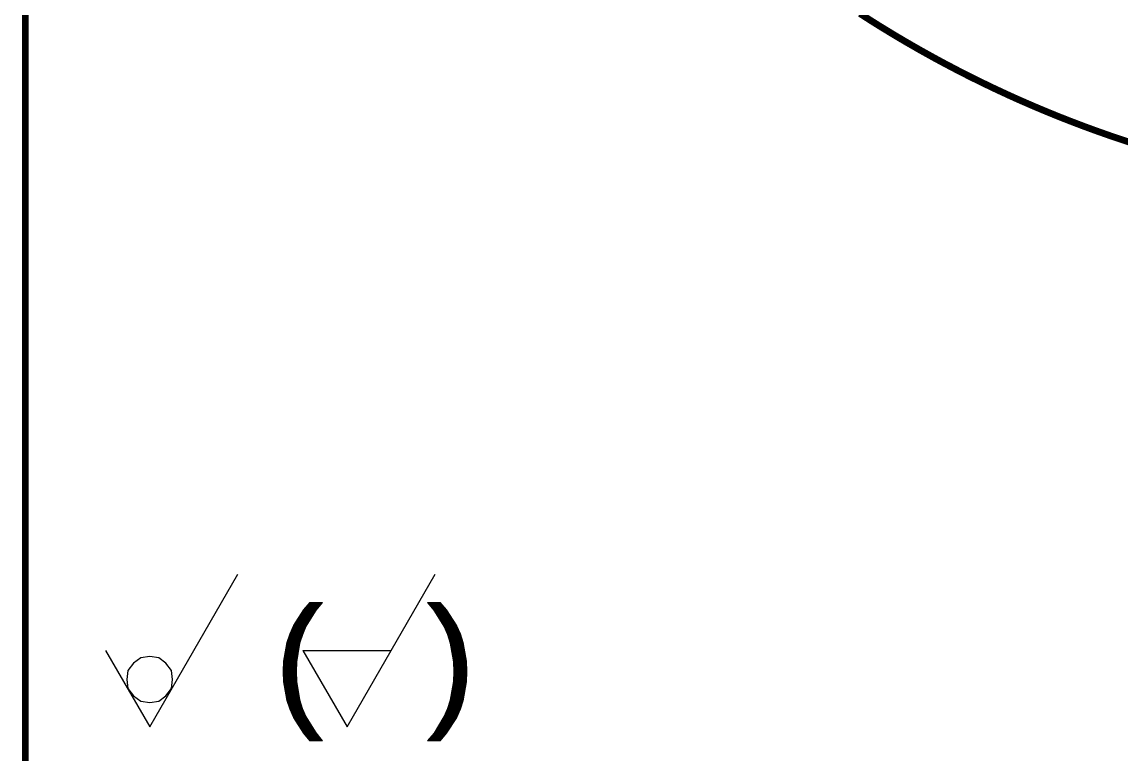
# Model space of a CAD drawing. Header units: millimetres. Extents: x 20 to 410, y 10 to 287.
# Drawn here: x 19.8 to 101.1, y 53.9 to 108.1 of the extents above; entities that cross this region are included whole.
import ezdxf

# ---------------------------------------------------------------- set-up
doc = ezdxf.new("R2010")
doc.units = ezdxf.units.MM
for name, color, linetype, lineweight in [('DUENN', 7, 'Continuous', 25), ('KANTEN', 7, 'Continuous', 50), ('TEXT', 7, 'Continuous', 13)]:
    doc.layers.add(name, color=color, linetype=linetype, lineweight=lineweight)

msp = doc.modelspace()

# ---------------------------------------------------------------- linework, layer by layer
at = {"layer": 'DUENN', "lineweight": 25}
for points in [[(25.938, 61.6), (29.2, 55.95), (35.724, 67.25)], [(40.538, 61.6), (43.8, 55.95), (50.324, 67.25)], [(40.538, 61.6), (47.062, 61.6)]]:
    msp.add_lwpolyline(points, dxfattribs=at)
msp.add_lwpolyline([(29.2, 57.758), (29.865, 57.847), (30.399, 58.254), (30.806, 58.788), (30.895, 59.453), (30.806, 60.118), (30.399, 60.652), (29.865, 61.059), (29.2, 61.148), (28.535, 61.059), (28.001, 60.652), (27.594, 60.118), (27.505, 59.453), (27.594, 58.788), (28.001, 58.254), (28.535, 57.847)], close=True, dxfattribs=at)
at = {"layer": 'KANTEN', "lineweight": 50, "const_width": 0.5}
msp.add_lwpolyline([(20, 10), (410, 10), (410, 287), (20, 287)], close=True, dxfattribs=at)
msp.add_lwpolyline([(81.748, 108.686), (82.505, 108.2), (83.268, 107.722), (84.293, 107.098), (85.068, 106.639), (86.108, 106.04), (87.156, 105.456), (87.948, 105.028), (89.01, 104.47), (89.812, 104.061), (90.619, 103.661), (91.7, 103.141), (92.789, 102.636), (93.61, 102.267), (94.711, 101.79), (95.541, 101.442), (96.375, 101.102), (97.212, 100.772), (98.334, 100.345), (99.179, 100.035), (100.311, 99.636), (101.164, 99.348), (102.019, 99.068)], dxfattribs=at)
at = {"layer": 'TEXT', "lineweight": 13}
for p, q in [((41.012, 65.098), (41.946, 65.098)), ((49.809, 65.098), (50.741, 65.098)), ((40.368, 64.258), (41.319, 64.258)), ((40.407, 64.318), (41.356, 64.318)), ((40.446, 64.378), (41.393, 64.378)), ((40.484, 64.438), (41.431, 64.438)), ((40.523, 64.498), (41.468, 64.498)), ((40.561, 64.558), (41.505, 64.558)), ((40.604, 64.618), (41.549, 64.618)), ((40.655, 64.678), (41.599, 64.678)), ((40.706, 64.738), (41.648, 64.738)), ((40.757, 64.798), (41.698, 64.798)), ((40.808, 64.858), (41.748, 64.858)), ((40.859, 64.918), (41.797, 64.918)), ((40.91, 64.978), (41.847, 64.978)), ((40.961, 65.038), (41.897, 65.038)), ((49.858, 65.038), (50.792, 65.038)), ((49.907, 64.978), (50.843, 64.978)), ((49.957, 64.918), (50.895, 64.918)), ((50.006, 64.858), (50.946, 64.858)), ((50.055, 64.798), (50.997, 64.798)), ((50.105, 64.738), (51.048, 64.738)), ((50.154, 64.678), (51.099, 64.678)), ((50.203, 64.618), (51.15, 64.618)), ((50.248, 64.558), (51.193, 64.558)), ((50.285, 64.498), (51.232, 64.498)), ((50.322, 64.438), (51.27, 64.438)), ((50.359, 64.378), (51.309, 64.378)), ((50.396, 64.318), (51.347, 64.318)), ((50.434, 64.258), (51.386, 64.258)), ((39.867, 63.478), (40.835, 63.478)), ((39.906, 63.538), (40.872, 63.538)), ((39.944, 63.598), (40.909, 63.598)), ((39.983, 63.658), (40.946, 63.658)), ((40.021, 63.718), (40.984, 63.718)), ((40.06, 63.778), (41.021, 63.778)), ((40.099, 63.838), (41.058, 63.838)), ((40.137, 63.898), (41.095, 63.898)), ((40.176, 63.958), (41.133, 63.958)), ((40.214, 64.018), (41.17, 64.018)), ((40.253, 64.078), (41.207, 64.078)), ((40.291, 64.138), (41.244, 64.138)), ((40.33, 64.198), (41.282, 64.198)), ((50.471, 64.198), (51.424, 64.198)), ((50.508, 64.138), (51.463, 64.138)), ((50.545, 64.078), (51.501, 64.078)), ((50.582, 64.018), (51.54, 64.018)), ((50.62, 63.958), (51.578, 63.958)), ((50.657, 63.898), (51.617, 63.898)), ((50.694, 63.838), (51.655, 63.838)), ((50.731, 63.778), (51.694, 63.778)), ((50.769, 63.718), (51.732, 63.718)), ((50.806, 63.658), (51.771, 63.658)), ((50.843, 63.598), (51.809, 63.598)), ((50.88, 63.538), (51.848, 63.538)), ((50.917, 63.478), (51.886, 63.478)), ((39.502, 62.638), (40.473, 62.638)), ((39.522, 62.698), (40.492, 62.698)), ((39.542, 62.758), (40.511, 62.758)), ((39.562, 62.818), (40.535, 62.818)), ((39.588, 62.878), (40.561, 62.878)), ((39.615, 62.938), (40.587, 62.938)), ((39.642, 62.998), (40.613, 62.998)), ((39.669, 63.058), (40.638, 63.058)), ((39.696, 63.118), (40.664, 63.118)), ((39.724, 63.178), (40.69, 63.178)), ((39.751, 63.238), (40.716, 63.238)), ((39.778, 63.298), (40.742, 63.298)), ((39.805, 63.358), (40.768, 63.358)), ((39.832, 63.418), (40.797, 63.418)), ((50.955, 63.418), (51.922, 63.418)), ((50.984, 63.358), (51.949, 63.358)), ((51.01, 63.298), (51.976, 63.298)), ((51.036, 63.238), (52.003, 63.238)), ((51.062, 63.178), (52.03, 63.178)), ((51.088, 63.118), (52.057, 63.118)), ((51.115, 63.058), (52.084, 63.058)), ((51.141, 62.998), (52.111, 62.998)), ((51.167, 62.938), (52.138, 62.938)), ((51.193, 62.878), (52.165, 62.878)), ((51.219, 62.818), (52.192, 62.818)), ((51.242, 62.758), (52.212, 62.758)), ((51.261, 62.698), (52.232, 62.698)), ((51.281, 62.638), (52.252, 62.638)), ((39.295, 61.858), (40.266, 61.858)), ((39.305, 61.918), (40.276, 61.918)), ((39.316, 61.978), (40.287, 61.978)), ((39.326, 62.038), (40.297, 62.038)), ((39.337, 62.098), (40.307, 62.098)), ((39.347, 62.158), (40.32, 62.158)), ((39.361, 62.218), (40.339, 62.218)), ((39.381, 62.278), (40.358, 62.278)), ((39.402, 62.338), (40.377, 62.338)), ((39.422, 62.398), (40.397, 62.398)), ((39.442, 62.458), (40.416, 62.458)), ((39.462, 62.518), (40.435, 62.518)), ((39.482, 62.578), (40.454, 62.578)), ((51.3, 62.578), (52.272, 62.578)), ((51.319, 62.518), (52.291, 62.518)), ((51.338, 62.458), (52.311, 62.458)), ((51.358, 62.398), (52.331, 62.398)), ((51.377, 62.338), (52.351, 62.338)), ((51.396, 62.278), (52.371, 62.278)), ((51.416, 62.218), (52.391, 62.218)), ((51.435, 62.158), (52.407, 62.158)), ((51.447, 62.098), (52.417, 62.098)), ((51.458, 62.038), (52.427, 62.038)), ((51.468, 61.978), (52.438, 61.978)), ((51.478, 61.918), (52.448, 61.918)), ((51.489, 61.858), (52.459, 61.858)), ((39.148, 61.018), (40.123, 61.018)), ((39.159, 61.078), (40.133, 61.078)), ((39.169, 61.138), (40.143, 61.138)), ((39.18, 61.198), (40.153, 61.198)), ((39.19, 61.258), (40.164, 61.258)), ((39.201, 61.318), (40.174, 61.318)), ((39.211, 61.378), (40.184, 61.378)), ((39.221, 61.438), (40.194, 61.438)), ((39.232, 61.498), (40.205, 61.498)), ((39.242, 61.558), (40.215, 61.558)), ((39.253, 61.618), (40.225, 61.618)), ((39.263, 61.678), (40.235, 61.678)), ((39.274, 61.738), (40.246, 61.738)), ((39.284, 61.798), (40.256, 61.798)), ((51.499, 61.798), (52.469, 61.798)), ((51.509, 61.738), (52.48, 61.738)), ((51.519, 61.678), (52.49, 61.678)), ((51.53, 61.618), (52.5, 61.618)), ((51.54, 61.558), (52.511, 61.558)), ((51.55, 61.498), (52.521, 61.498)), ((51.561, 61.438), (52.532, 61.438)), ((51.571, 61.378), (52.542, 61.378)), ((51.581, 61.318), (52.553, 61.318)), ((51.591, 61.258), (52.563, 61.258)), ((51.602, 61.198), (52.573, 61.198)), ((51.612, 61.138), (52.584, 61.138)), ((51.622, 61.078), (52.594, 61.078)), ((51.632, 61.018), (52.605, 61.018)), ((39.086, 60.178), (40.057, 60.178)), ((39.088, 60.238), (40.059, 60.238)), ((39.091, 60.298), (40.061, 60.298)), ((39.093, 60.358), (40.064, 60.358)), ((39.095, 60.418), (40.066, 60.418)), ((39.098, 60.478), (40.069, 60.478)), ((39.1, 60.538), (40.071, 60.538)), ((39.103, 60.598), (40.073, 60.598)), ((39.105, 60.658), (40.076, 60.658)), ((39.107, 60.718), (40.078, 60.718)), ((39.11, 60.778), (40.082, 60.778)), ((39.117, 60.838), (40.092, 60.838)), ((39.127, 60.898), (40.102, 60.898)), ((39.138, 60.958), (40.113, 60.958)), ((51.643, 60.958), (52.615, 60.958)), ((51.653, 60.898), (52.626, 60.898)), ((51.663, 60.838), (52.636, 60.838)), ((51.674, 60.778), (52.644, 60.778)), ((51.677, 60.718), (52.646, 60.718)), ((51.679, 60.658), (52.648, 60.658)), ((51.682, 60.598), (52.651, 60.598)), ((51.684, 60.538), (52.653, 60.538)), ((51.687, 60.478), (52.656, 60.478)), ((51.689, 60.418), (52.658, 60.418)), ((51.691, 60.358), (52.66, 60.358)), ((51.694, 60.298), (52.663, 60.298)), ((51.696, 60.238), (52.665, 60.238)), ((51.699, 60.178), (52.668, 60.178)), ((39.081, 60.058), (40.052, 60.058)), ((39.082, 59.998), (40.053, 59.998)), ((39.083, 60.118), (40.054, 60.118)), ((39.084, 59.938), (40.055, 59.938)), ((39.087, 59.878), (40.057, 59.878)), ((39.089, 59.818), (40.06, 59.818)), ((39.091, 59.758), (40.062, 59.758)), ((39.094, 59.698), (40.065, 59.698)), ((39.096, 59.638), (40.067, 59.638)), ((39.099, 59.578), (40.069, 59.578)), ((39.101, 59.518), (40.072, 59.518)), ((39.104, 59.458), (40.074, 59.458)), ((39.106, 59.398), (40.076, 59.398)), ((51.679, 59.398), (52.647, 59.398)), ((51.681, 59.458), (52.65, 59.458)), ((51.683, 59.518), (52.652, 59.518)), ((51.686, 59.578), (52.655, 59.578)), ((51.688, 59.638), (52.657, 59.638)), ((51.691, 59.698), (52.66, 59.698)), ((51.693, 59.758), (52.662, 59.758)), ((51.695, 59.818), (52.664, 59.818)), ((51.698, 59.878), (52.667, 59.878)), ((51.7, 59.938), (52.669, 59.938)), ((51.701, 60.118), (52.67, 60.118)), ((51.703, 60.058), (52.672, 60.058)), ((51.703, 59.998), (52.672, 59.998)), ((39.108, 59.338), (40.079, 59.338)), ((39.111, 59.278), (40.086, 59.278)), ((39.121, 59.218), (40.096, 59.218)), ((39.132, 59.158), (40.106, 59.158)), ((39.142, 59.098), (40.116, 59.098)), ((39.152, 59.038), (40.126, 59.038)), ((39.163, 58.978), (40.136, 58.978)), ((39.173, 58.918), (40.147, 58.918)), ((39.184, 58.858), (40.157, 58.858)), ((39.194, 58.798), (40.167, 58.798)), ((39.205, 58.738), (40.177, 58.738)), ((39.215, 58.678), (40.187, 58.678)), ((39.225, 58.618), (40.197, 58.618)), ((39.236, 58.558), (40.208, 58.558)), ((51.548, 58.558), (52.518, 58.558)), ((51.558, 58.618), (52.528, 58.618)), ((51.568, 58.678), (52.538, 58.678)), ((51.578, 58.738), (52.549, 58.738)), ((51.588, 58.798), (52.559, 58.798)), ((51.599, 58.858), (52.57, 58.858)), ((51.609, 58.918), (52.58, 58.918)), ((51.619, 58.978), (52.591, 58.978)), ((51.629, 59.038), (52.601, 59.038)), ((51.639, 59.098), (52.612, 59.098)), ((51.65, 59.158), (52.622, 59.158)), ((51.66, 59.218), (52.633, 59.218)), ((51.67, 59.278), (52.643, 59.278)), ((51.676, 59.338), (52.645, 59.338)), ((39.246, 58.498), (40.218, 58.498)), ((39.257, 58.438), (40.228, 58.438)), ((39.267, 58.378), (40.238, 58.378)), ((39.278, 58.318), (40.248, 58.318)), ((39.288, 58.258), (40.258, 58.258)), ((39.298, 58.198), (40.269, 58.198)), ((39.309, 58.138), (40.279, 58.138)), ((39.319, 58.078), (40.289, 58.078)), ((39.33, 58.018), (40.299, 58.018)), ((39.34, 57.958), (40.309, 57.958)), ((39.35, 57.898), (40.326, 57.898)), ((39.369, 57.838), (40.345, 57.838)), ((39.389, 57.778), (40.364, 57.778)), ((51.391, 57.778), (52.365, 57.778)), ((51.411, 57.838), (52.385, 57.838)), ((51.43, 57.898), (52.402, 57.898)), ((51.446, 57.958), (52.413, 57.958)), ((51.456, 58.018), (52.423, 58.018)), ((51.466, 58.078), (52.434, 58.078)), ((51.476, 58.138), (52.444, 58.138)), ((51.486, 58.198), (52.455, 58.198)), ((51.497, 58.258), (52.465, 58.258)), ((51.507, 58.318), (52.476, 58.318)), ((51.517, 58.378), (52.486, 58.378)), ((51.527, 58.438), (52.497, 58.438)), ((51.537, 58.498), (52.507, 58.498)), ((39.409, 57.718), (40.383, 57.718)), ((39.429, 57.658), (40.402, 57.658)), ((39.449, 57.598), (40.421, 57.598)), ((39.469, 57.538), (40.44, 57.538)), ((39.488, 57.478), (40.459, 57.478)), ((39.508, 57.418), (40.478, 57.418)), ((39.528, 57.358), (40.497, 57.358)), ((39.548, 57.298), (40.517, 57.298)), ((39.57, 57.238), (40.543, 57.238)), ((39.597, 57.178), (40.569, 57.178)), ((39.624, 57.118), (40.595, 57.118)), ((39.651, 57.058), (40.621, 57.058)), ((39.678, 56.998), (40.647, 56.998)), ((39.705, 56.938), (40.672, 56.938)), ((51.082, 56.938), (52.048, 56.938)), ((51.108, 56.998), (52.075, 56.998)), ((51.134, 57.058), (52.102, 57.058)), ((51.16, 57.118), (52.129, 57.118)), ((51.186, 57.178), (52.156, 57.178)), ((51.212, 57.238), (52.183, 57.238)), ((51.238, 57.298), (52.204, 57.298)), ((51.257, 57.358), (52.224, 57.358)), ((51.276, 57.418), (52.244, 57.418)), ((51.296, 57.478), (52.265, 57.478)), ((51.315, 57.538), (52.285, 57.538)), ((51.334, 57.598), (52.305, 57.598)), ((51.353, 57.658), (52.325, 57.658)), ((51.372, 57.718), (52.345, 57.718)), ((39.732, 56.878), (40.698, 56.878)), ((39.759, 56.818), (40.724, 56.818)), ((39.786, 56.758), (40.75, 56.758)), ((39.813, 56.698), (40.776, 56.698)), ((39.842, 56.638), (40.812, 56.638)), ((39.88, 56.578), (40.849, 56.578)), ((39.919, 56.518), (40.886, 56.518)), ((39.957, 56.458), (40.923, 56.458)), ((39.996, 56.398), (40.96, 56.398)), ((40.034, 56.338), (40.998, 56.338)), ((40.073, 56.278), (41.035, 56.278)), ((40.112, 56.218), (41.072, 56.218)), ((40.15, 56.158), (41.109, 56.158)), ((50.645, 56.158), (51.603, 56.158)), ((50.682, 56.218), (51.641, 56.218)), ((50.72, 56.278), (51.68, 56.278)), ((50.757, 56.338), (51.719, 56.338)), ((50.794, 56.398), (51.757, 56.398)), ((50.831, 56.458), (51.796, 56.458)), ((50.869, 56.518), (51.834, 56.518)), ((50.906, 56.578), (51.873, 56.578)), ((50.943, 56.638), (51.912, 56.638)), ((50.978, 56.698), (51.939, 56.698)), ((51.004, 56.758), (51.966, 56.758)), ((51.03, 56.818), (51.993, 56.818)), ((51.056, 56.878), (52.021, 56.878)), ((40.189, 56.098), (41.147, 56.098)), ((40.227, 56.038), (41.184, 56.038)), ((40.266, 55.978), (41.221, 55.978)), ((40.304, 55.918), (41.258, 55.918)), ((40.343, 55.858), (41.296, 55.858)), ((40.381, 55.798), (41.333, 55.798)), ((40.42, 55.738), (41.37, 55.738)), ((40.459, 55.678), (41.407, 55.678)), ((40.497, 55.618), (41.445, 55.618)), ((40.536, 55.558), (41.482, 55.558)), ((40.574, 55.498), (41.52, 55.498)), ((40.622, 55.438), (41.569, 55.438)), ((40.673, 55.378), (41.619, 55.378)), ((40.725, 55.318), (41.668, 55.318)), ((50.086, 55.318), (51.029, 55.318)), ((50.136, 55.378), (51.08, 55.378)), ((50.185, 55.438), (51.131, 55.438)), ((50.235, 55.498), (51.179, 55.498)), ((50.272, 55.558), (51.217, 55.558)), ((50.309, 55.618), (51.256, 55.618)), ((50.347, 55.678), (51.294, 55.678)), ((50.384, 55.738), (51.333, 55.738)), ((50.421, 55.798), (51.371, 55.798)), ((50.458, 55.858), (51.41, 55.858)), ((50.496, 55.918), (51.449, 55.918)), ((50.533, 55.978), (51.487, 55.978)), ((50.57, 56.038), (51.526, 56.038)), ((50.608, 56.098), (51.564, 56.098)), ((40.776, 55.258), (41.718, 55.258)), ((40.827, 55.198), (41.767, 55.198)), ((40.878, 55.138), (41.817, 55.138)), ((40.929, 55.078), (41.866, 55.078)), ((40.981, 55.018), (41.916, 55.018)), ((41.032, 54.958), (41.965, 54.958)), ((49.79, 54.958), (50.722, 54.958)), ((49.839, 55.018), (50.773, 55.018)), ((49.889, 55.078), (50.824, 55.078)), ((49.938, 55.138), (50.875, 55.138)), ((49.988, 55.198), (50.926, 55.198)), ((50.037, 55.258), (50.978, 55.258))]:
    msp.add_line(p, q, dxfattribs=at)
for points in [[(39.081, 60.051), (39.111, 60.805), (39.354, 62.195), (39.566, 62.83), (39.841, 63.437), (40.587, 64.598), (41.057, 65.151), (41.99, 65.151), (41.522, 64.585), (40.786, 63.401), (40.519, 62.782), (40.314, 62.141), (40.08, 60.769), (40.051, 60.039), (40.08, 59.312), (40.311, 57.946), (40.514, 57.306), (40.78, 56.69), (41.518, 55.501), (41.99, 54.928), (41.057, 54.928), (40.584, 55.483), (39.836, 56.647), (39.562, 57.255), (39.352, 57.892), (39.111, 59.279), (39.081, 60.029), (39.081, 60.051)], [(52.673, 60.029), (52.642, 59.274), (52.4, 57.884), (52.188, 57.248), (51.913, 56.641), (51.167, 55.481), (50.696, 54.928), (49.765, 54.928), (50.235, 55.498), (50.971, 56.683), (51.238, 57.298), (51.442, 57.936), (51.675, 59.307), (51.704, 60.039), (51.675, 60.771), (51.44, 62.143), (51.234, 62.782), (50.967, 63.398), (50.232, 64.583), (49.765, 65.151), (50.696, 65.151), (51.169, 64.596), (51.917, 63.431), (52.191, 62.822), (52.402, 62.186), (52.643, 60.8), (52.673, 60.051), (52.673, 60.029)]]:
    msp.add_lwpolyline(points, close=True, dxfattribs=at)

doc.saveas('drawing.dxf')
